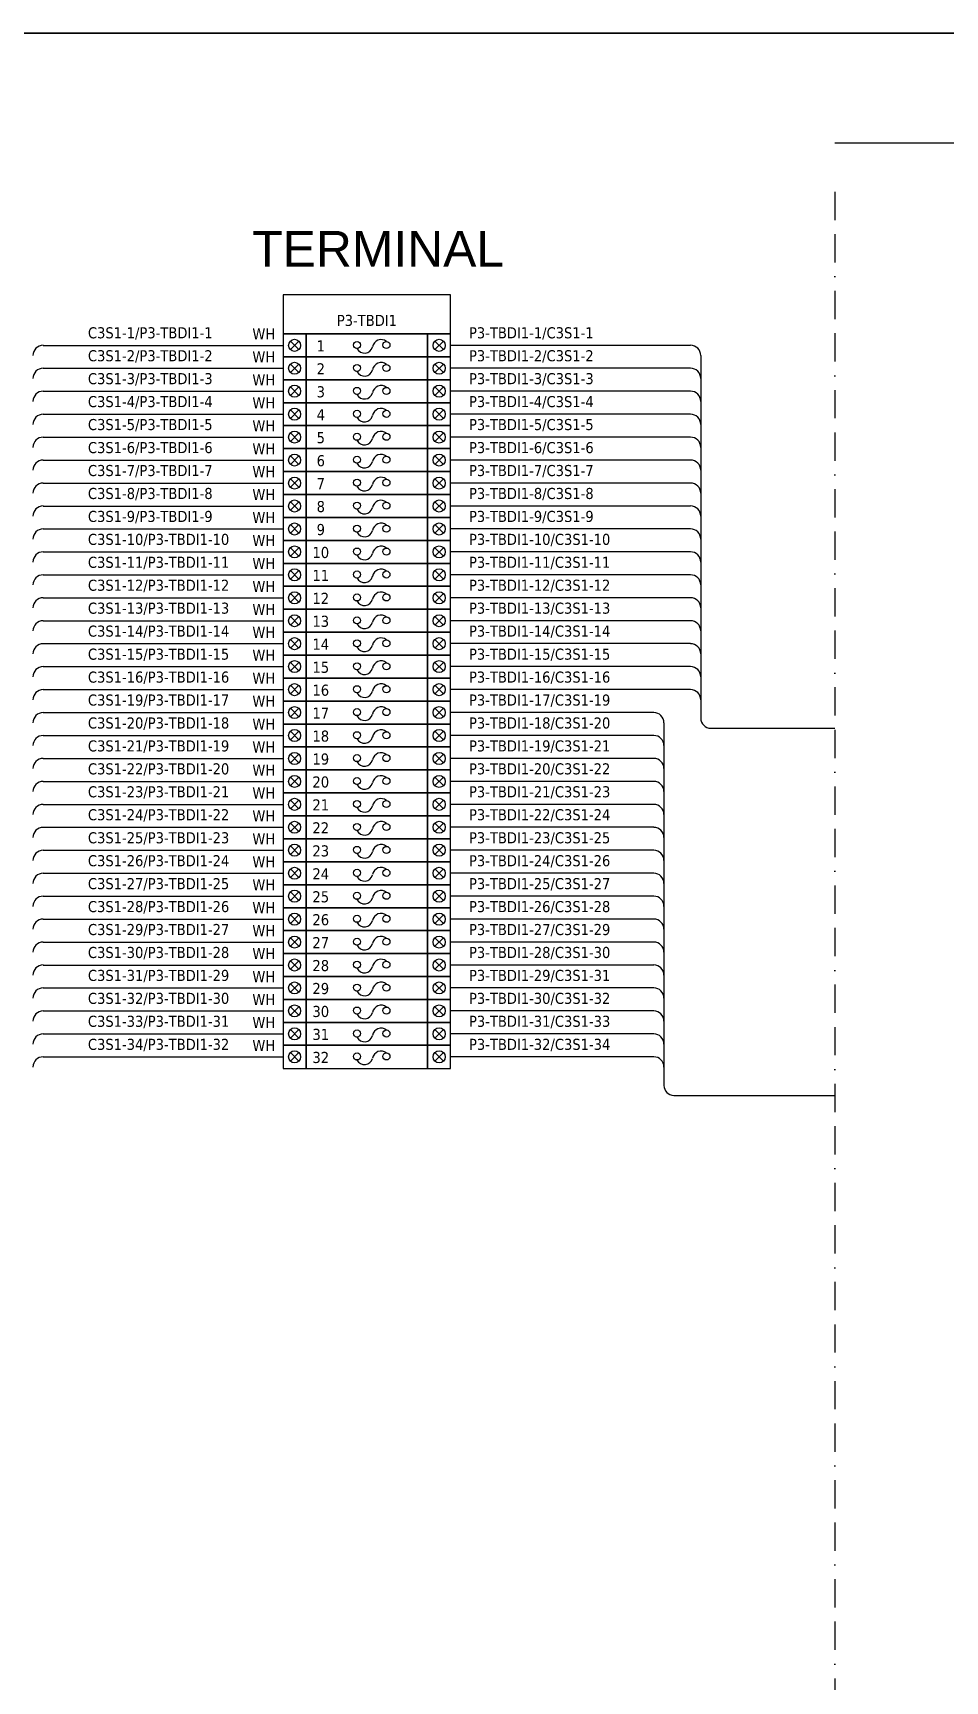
# Model space of a CAD drawing. Header units: millimetres. Extents: x 0 to 62600, y 0 to 14837.
# Drawn here: x 5592 to 6410, y 7233 to 8713 of the extents above; entities that cross this region are included whole.
import ezdxf
from ezdxf.enums import TextEntityAlignment as Align

# ---------------------------------------------------------------- set-up
doc = ezdxf.new("R2010")
doc.units = ezdxf.units.MM
doc.linetypes.add('BORDERX2', pattern=[88.9, 25.4, -12.7, 25.4, -12.7, 0, -12.7])
doc.layers.add('HELPPOINT', color=7, linetype='Continuous')
doc.layers.add('x01001-FrameArea', color=2, linetype='BORDERX2')
doc.layers.add('IE-WIRE', color=7, linetype='Continuous', lineweight=25)
doc.layers.add('power', color=7, linetype='Continuous', lineweight=25)
doc.styles.get("Standard").update_dxf_attribs({"font": 'arial.ttf'})
doc.styles.add('Tahoma', font='')
doc.styles.get('Tahoma').set_extended_font_data('Tahoma')

msp = doc.modelspace()

# ---------------------------------------------------------------- linework, layer by layer
msp.add_line((6311.5, 8614.1), (7088.2, 8614.1))
at = {"color": 1, "ltscale": 25.4}
for p, q in [((5830.5, 8436), (5822.9, 8428.3)), ((5822.9, 8436), (5830.5, 8428.3)), ((5952.6, 8436), (5960.3, 8428.3)), ((5960.3, 8436), (5952.6, 8428.3)), ((5830.5, 8415.3), (5822.9, 8407.7)), ((5822.9, 8415.3), (5830.5, 8407.7)), ((5952.6, 8415.3), (5960.3, 8407.7)), ((5960.3, 8415.3), (5952.6, 8407.7)), ((5830.5, 8394.7), (5822.9, 8387.1)), ((5822.9, 8394.7), (5830.5, 8387.1)), ((5952.6, 8394.7), (5960.3, 8387.1)), ((5960.3, 8394.7), (5952.6, 8387.1)), ((5830.5, 8374.1), (5822.9, 8366.4)), ((5822.9, 8374.1), (5830.5, 8366.4)), ((5952.6, 8374.1), (5960.3, 8366.4)), ((5960.3, 8374.1), (5952.6, 8366.4)), ((5830.5, 8353.5), (5822.9, 8345.8)), ((5822.9, 8353.5), (5830.5, 8345.8)), ((5952.6, 8353.5), (5960.3, 8345.8)), ((5960.3, 8353.5), (5952.6, 8345.8)), ((5830.5, 8332.9), (5822.9, 8325.2)), ((5822.9, 8332.9), (5830.5, 8325.2)), ((5952.6, 8332.9), (5960.3, 8325.2)), ((5960.3, 8332.9), (5952.6, 8325.2)), ((5830.5, 8312.3), (5822.9, 8304.6)), ((5822.9, 8312.3), (5830.5, 8304.6)), ((5952.6, 8312.3), (5960.3, 8304.6)), ((5960.3, 8312.3), (5952.6, 8304.6)), ((5830.5, 8291.7), (5822.9, 8284)), ((5822.9, 8291.7), (5830.5, 8284)), ((5952.6, 8291.7), (5960.3, 8284)), ((5960.3, 8291.7), (5952.6, 8284)), ((5830.5, 8271.1), (5822.9, 8263.4)), ((5822.9, 8271.1), (5830.5, 8263.4)), ((5952.6, 8271.1), (5960.3, 8263.4)), ((5960.3, 8271.1), (5952.6, 8263.4)), ((5830.5, 8250.4), (5822.9, 8242.8)), ((5822.9, 8250.4), (5830.5, 8242.8)), ((5952.6, 8250.4), (5960.3, 8242.8)), ((5960.3, 8250.4), (5952.6, 8242.8)), ((5830.5, 8229.8), (5822.9, 8222.2)), ((5822.9, 8229.8), (5830.5, 8222.2)), ((5952.6, 8229.8), (5960.3, 8222.2)), ((5960.3, 8229.8), (5952.6, 8222.2)), ((5830.5, 8209.2), (5822.9, 8201.6)), ((5822.9, 8209.2), (5830.5, 8201.6)), ((5952.6, 8209.2), (5960.3, 8201.6)), ((5960.3, 8209.2), (5952.6, 8201.6)), ((5830.5, 8188.6), (5822.9, 8180.9)), ((5822.9, 8188.6), (5830.5, 8180.9)), ((5952.6, 8188.6), (5960.3, 8180.9)), ((5960.3, 8188.6), (5952.6, 8180.9)), ((5830.5, 8168), (5822.9, 8160.3)), ((5822.9, 8168), (5830.5, 8160.3)), ((5952.6, 8168), (5960.3, 8160.3)), ((5960.3, 8168), (5952.6, 8160.3)), ((5830.5, 8147.4), (5822.9, 8139.7)), ((5822.9, 8147.4), (5830.5, 8139.7)), ((5952.6, 8147.4), (5960.3, 8139.7)), ((5960.3, 8147.4), (5952.6, 8139.7)), ((5830.5, 8126.8), (5822.9, 8119.1)), ((5822.9, 8126.8), (5830.5, 8119.1)), ((5952.6, 8126.8), (5960.3, 8119.1)), ((5960.3, 8126.8), (5952.6, 8119.1)), ((5830.5, 8106.2), (5822.9, 8098.5)), ((5822.9, 8106.2), (5830.5, 8098.5)), ((5952.6, 8106.2), (5960.3, 8098.5)), ((5960.3, 8106.2), (5952.6, 8098.5)), ((5830.5, 8085.6), (5822.9, 8077.9)), ((5822.9, 8085.6), (5830.5, 8077.9)), ((5952.6, 8085.6), (5960.3, 8077.9)), ((5960.3, 8085.6), (5952.6, 8077.9)), ((5830.5, 8064.9), (5822.9, 8057.3)), ((5822.9, 8064.9), (5830.5, 8057.3)), ((5952.6, 8064.9), (5960.3, 8057.3)), ((5960.3, 8064.9), (5952.6, 8057.3)), ((5830.5, 8044.3), (5822.9, 8036.7)), ((5822.9, 8044.3), (5830.5, 8036.7)), ((5952.6, 8044.3), (5960.3, 8036.7)), ((5960.3, 8044.3), (5952.6, 8036.7)), ((5830.5, 8023.7), (5822.9, 8016)), ((5822.9, 8023.7), (5830.5, 8016)), ((5952.6, 8023.7), (5960.3, 8016)), ((5960.3, 8023.7), (5952.6, 8016)), ((5830.5, 8003.1), (5822.9, 7995.4)), ((5822.9, 8003.1), (5830.5, 7995.4)), ((5952.6, 8003.1), (5960.3, 7995.4)), ((5960.3, 8003.1), (5952.6, 7995.4)), ((5830.5, 7982.5), (5822.9, 7974.8)), ((5822.9, 7982.5), (5830.5, 7974.8)), ((5952.6, 7982.5), (5960.3, 7974.8)), ((5960.3, 7982.5), (5952.6, 7974.8)), ((5830.5, 7961.9), (5822.9, 7954.2)), ((5822.9, 7961.9), (5830.5, 7954.2)), ((5952.6, 7961.9), (5960.3, 7954.2)), ((5960.3, 7961.9), (5952.6, 7954.2)), ((5830.5, 7941.3), (5822.9, 7933.6)), ((5822.9, 7941.3), (5830.5, 7933.6)), ((5952.6, 7941.3), (5960.3, 7933.6)), ((5960.3, 7941.3), (5952.6, 7933.6)), ((5830.5, 7920.7), (5822.9, 7913)), ((5822.9, 7920.7), (5830.5, 7913)), ((5952.6, 7920.7), (5960.3, 7913)), ((5960.3, 7920.7), (5952.6, 7913)), ((5830.5, 7900), (5822.9, 7892.4)), ((5822.9, 7900), (5830.5, 7892.4)), ((5952.6, 7900), (5960.3, 7892.4)), ((5960.3, 7900), (5952.6, 7892.4)), ((5830.5, 7879.4), (5822.9, 7871.8)), ((5822.9, 7879.4), (5830.5, 7871.8)), ((5952.6, 7879.4), (5960.3, 7871.8)), ((5960.3, 7879.4), (5952.6, 7871.8)), ((5830.5, 7858.8), (5822.9, 7851.2)), ((5822.9, 7858.8), (5830.5, 7851.2)), ((5952.6, 7858.8), (5960.3, 7851.2)), ((5960.3, 7858.8), (5952.6, 7851.2)), ((5830.5, 7838.2), (5822.9, 7830.5)), ((5822.9, 7838.2), (5830.5, 7830.5)), ((5952.6, 7838.2), (5960.3, 7830.5)), ((5960.3, 7838.2), (5952.6, 7830.5)), ((5830.5, 7817.6), (5822.9, 7809.9)), ((5822.9, 7817.6), (5830.5, 7809.9)), ((5952.6, 7817.6), (5960.3, 7809.9)), ((5960.3, 7817.6), (5952.6, 7809.9)), ((5830.5, 7797), (5822.9, 7789.3)), ((5822.9, 7797), (5830.5, 7789.3)), ((5952.6, 7797), (5960.3, 7789.3)), ((5960.3, 7797), (5952.6, 7789.3))]:
    msp.add_line(p, q, dxfattribs=at)
at = {"color": 4, "ltscale": 25.4}
msp.add_lwpolyline([(5816.4, 8442.4), (5966.7, 8442.4), (5966.7, 8477.6), (5816.4, 8477.6)], close=True, dxfattribs=at)
at = {"color": 1, "ltscale": 25.4}
for points in [[(5816.4, 8421.8), (5837, 8421.8), (5837, 8442.4), (5816.4, 8442.4)], [(5837, 8421.8), (5946.1, 8421.8), (5946.1, 8442.4), (5837, 8442.4)], [(5946.1, 8421.8), (5966.7, 8421.8), (5966.7, 8442.4), (5946.1, 8442.4)], [(5816.4, 8401.2), (5837, 8401.2), (5837, 8421.8), (5816.4, 8421.8)], [(5837, 8401.2), (5946.1, 8401.2), (5946.1, 8421.8), (5837, 8421.8)], [(5946.1, 8401.2), (5966.7, 8401.2), (5966.7, 8421.8), (5946.1, 8421.8)], [(5816.4, 8380.6), (5837, 8380.6), (5837, 8401.2), (5816.4, 8401.2)], [(5837, 8380.6), (5946.1, 8380.6), (5946.1, 8401.2), (5837, 8401.2)], [(5946.1, 8380.6), (5966.7, 8380.6), (5966.7, 8401.2), (5946.1, 8401.2)], [(5816.4, 8360), (5837, 8360), (5837, 8380.6), (5816.4, 8380.6)], [(5837, 8360), (5946.1, 8360), (5946.1, 8380.6), (5837, 8380.6)], [(5946.1, 8360), (5966.7, 8360), (5966.7, 8380.6), (5946.1, 8380.6)], [(5816.4, 8339.4), (5837, 8339.4), (5837, 8360), (5816.4, 8360)], [(5837, 8339.4), (5946.1, 8339.4), (5946.1, 8360), (5837, 8360)], [(5946.1, 8339.4), (5966.7, 8339.4), (5966.7, 8360), (5946.1, 8360)], [(5816.4, 8318.8), (5837, 8318.8), (5837, 8339.4), (5816.4, 8339.4)], [(5837, 8318.8), (5946.1, 8318.8), (5946.1, 8339.4), (5837, 8339.4)], [(5946.1, 8318.8), (5966.7, 8318.8), (5966.7, 8339.4), (5946.1, 8339.4)], [(5816.4, 8298.1), (5837, 8298.1), (5837, 8318.8), (5816.4, 8318.8)], [(5837, 8298.1), (5946.1, 8298.1), (5946.1, 8318.8), (5837, 8318.8)], [(5946.1, 8298.1), (5966.7, 8298.1), (5966.7, 8318.8), (5946.1, 8318.8)], [(5816.4, 8277.5), (5837, 8277.5), (5837, 8298.1), (5816.4, 8298.1)], [(5837, 8277.5), (5946.1, 8277.5), (5946.1, 8298.1), (5837, 8298.1)], [(5946.1, 8277.5), (5966.7, 8277.5), (5966.7, 8298.1), (5946.1, 8298.1)], [(5816.4, 8256.9), (5837, 8256.9), (5837, 8277.5), (5816.4, 8277.5)], [(5837, 8256.9), (5946.1, 8256.9), (5946.1, 8277.5), (5837, 8277.5)], [(5946.1, 8256.9), (5966.7, 8256.9), (5966.7, 8277.5), (5946.1, 8277.5)], [(5816.4, 8236.3), (5837, 8236.3), (5837, 8256.9), (5816.4, 8256.9)], [(5837, 8236.3), (5946.1, 8236.3), (5946.1, 8256.9), (5837, 8256.9)], [(5946.1, 8236.3), (5966.7, 8236.3), (5966.7, 8256.9), (5946.1, 8256.9)], [(5816.4, 8215.7), (5837, 8215.7), (5837, 8236.3), (5816.4, 8236.3)], [(5837, 8215.7), (5946.1, 8215.7), (5946.1, 8236.3), (5837, 8236.3)], [(5946.1, 8215.7), (5966.7, 8215.7), (5966.7, 8236.3), (5946.1, 8236.3)], [(5816.4, 8195.1), (5837, 8195.1), (5837, 8215.7), (5816.4, 8215.7)], [(5837, 8195.1), (5946.1, 8195.1), (5946.1, 8215.7), (5837, 8215.7)], [(5946.1, 8195.1), (5966.7, 8195.1), (5966.7, 8215.7), (5946.1, 8215.7)], [(5816.4, 8174.5), (5837, 8174.5), (5837, 8195.1), (5816.4, 8195.1)], [(5837, 8174.5), (5946.1, 8174.5), (5946.1, 8195.1), (5837, 8195.1)], [(5946.1, 8174.5), (5966.7, 8174.5), (5966.7, 8195.1), (5946.1, 8195.1)], [(5816.4, 8153.9), (5837, 8153.9), (5837, 8174.5), (5816.4, 8174.5)], [(5837, 8153.9), (5946.1, 8153.9), (5946.1, 8174.5), (5837, 8174.5)], [(5946.1, 8153.9), (5966.7, 8153.9), (5966.7, 8174.5), (5946.1, 8174.5)], [(5816.4, 8133.2), (5837, 8133.2), (5837, 8153.9), (5816.4, 8153.9)], [(5837, 8133.2), (5946.1, 8133.2), (5946.1, 8153.9), (5837, 8153.9)], [(5946.1, 8133.2), (5966.7, 8133.2), (5966.7, 8153.9), (5946.1, 8153.9)], [(5816.4, 8112.6), (5837, 8112.6), (5837, 8133.2), (5816.4, 8133.2)], [(5837, 8112.6), (5946.1, 8112.6), (5946.1, 8133.2), (5837, 8133.2)], [(5946.1, 8112.6), (5966.7, 8112.6), (5966.7, 8133.2), (5946.1, 8133.2)], [(5816.4, 8092), (5837, 8092), (5837, 8112.6), (5816.4, 8112.6)], [(5837, 8092), (5946.1, 8092), (5946.1, 8112.6), (5837, 8112.6)], [(5946.1, 8092), (5966.7, 8092), (5966.7, 8112.6), (5946.1, 8112.6)], [(5816.4, 8071.4), (5837, 8071.4), (5837, 8092), (5816.4, 8092)], [(5837, 8071.4), (5946.1, 8071.4), (5946.1, 8092), (5837, 8092)], [(5946.1, 8071.4), (5966.7, 8071.4), (5966.7, 8092), (5946.1, 8092)], [(5816.4, 8050.8), (5837, 8050.8), (5837, 8071.4), (5816.4, 8071.4)], [(5837, 8050.8), (5946.1, 8050.8), (5946.1, 8071.4), (5837, 8071.4)], [(5946.1, 8050.8), (5966.7, 8050.8), (5966.7, 8071.4), (5946.1, 8071.4)], [(5816.4, 8030.2), (5837, 8030.2), (5837, 8050.8), (5816.4, 8050.8)], [(5837, 8030.2), (5946.1, 8030.2), (5946.1, 8050.8), (5837, 8050.8)], [(5946.1, 8030.2), (5966.7, 8030.2), (5966.7, 8050.8), (5946.1, 8050.8)], [(5816.4, 8009.6), (5837, 8009.6), (5837, 8030.2), (5816.4, 8030.2)], [(5837, 8009.6), (5946.1, 8009.6), (5946.1, 8030.2), (5837, 8030.2)], [(5946.1, 8009.6), (5966.7, 8009.6), (5966.7, 8030.2), (5946.1, 8030.2)], [(5816.4, 7989), (5837, 7989), (5837, 8009.6), (5816.4, 8009.6)], [(5837, 7989), (5946.1, 7989), (5946.1, 8009.6), (5837, 8009.6)], [(5946.1, 7989), (5966.7, 7989), (5966.7, 8009.6), (5946.1, 8009.6)], [(5816.4, 7968.4), (5837, 7968.4), (5837, 7989), (5816.4, 7989)], [(5837, 7968.4), (5946.1, 7968.4), (5946.1, 7989), (5837, 7989)], [(5946.1, 7968.4), (5966.7, 7968.4), (5966.7, 7989), (5946.1, 7989)], [(5816.4, 7947.7), (5837, 7947.7), (5837, 7968.4), (5816.4, 7968.4)], [(5837, 7947.7), (5946.1, 7947.7), (5946.1, 7968.4), (5837, 7968.4)], [(5946.1, 7947.7), (5966.7, 7947.7), (5966.7, 7968.4), (5946.1, 7968.4)], [(5816.4, 7927.1), (5837, 7927.1), (5837, 7947.7), (5816.4, 7947.7)], [(5837, 7927.1), (5946.1, 7927.1), (5946.1, 7947.7), (5837, 7947.7)], [(5946.1, 7927.1), (5966.7, 7927.1), (5966.7, 7947.7), (5946.1, 7947.7)], [(5816.4, 7906.5), (5837, 7906.5), (5837, 7927.1), (5816.4, 7927.1)], [(5837, 7906.5), (5946.1, 7906.5), (5946.1, 7927.1), (5837, 7927.1)], [(5946.1, 7906.5), (5966.7, 7906.5), (5966.7, 7927.1), (5946.1, 7927.1)], [(5816.4, 7885.9), (5837, 7885.9), (5837, 7906.5), (5816.4, 7906.5)], [(5837, 7885.9), (5946.1, 7885.9), (5946.1, 7906.5), (5837, 7906.5)], [(5946.1, 7885.9), (5966.7, 7885.9), (5966.7, 7906.5), (5946.1, 7906.5)], [(5816.4, 7865.3), (5837, 7865.3), (5837, 7885.9), (5816.4, 7885.9)], [(5837, 7865.3), (5946.1, 7865.3), (5946.1, 7885.9), (5837, 7885.9)], [(5946.1, 7865.3), (5966.7, 7865.3), (5966.7, 7885.9), (5946.1, 7885.9)], [(5816.4, 7844.7), (5837, 7844.7), (5837, 7865.3), (5816.4, 7865.3)], [(5837, 7844.7), (5946.1, 7844.7), (5946.1, 7865.3), (5837, 7865.3)], [(5946.1, 7844.7), (5966.7, 7844.7), (5966.7, 7865.3), (5946.1, 7865.3)], [(5816.4, 7824.1), (5837, 7824.1), (5837, 7844.7), (5816.4, 7844.7)], [(5837, 7824.1), (5946.1, 7824.1), (5946.1, 7844.7), (5837, 7844.7)], [(5946.1, 7824.1), (5966.7, 7824.1), (5966.7, 7844.7), (5946.1, 7844.7)], [(5816.4, 7803.5), (5837, 7803.5), (5837, 7824.1), (5816.4, 7824.1)], [(5837, 7803.5), (5946.1, 7803.5), (5946.1, 7824.1), (5837, 7824.1)], [(5946.1, 7803.5), (5966.7, 7803.5), (5966.7, 7824.1), (5946.1, 7824.1)], [(5816.4, 7782.8), (5837, 7782.8), (5837, 7803.5), (5816.4, 7803.5)], [(5837, 7782.8), (5946.1, 7782.8), (5946.1, 7803.5), (5837, 7803.5)], [(5946.1, 7782.8), (5966.7, 7782.8), (5966.7, 7803.5), (5946.1, 7803.5)]]:
    msp.add_lwpolyline(points, close=True, dxfattribs=at)
for centre in [(5826.7, 8432.1), (5956.4, 8432.1), (5826.7, 8411.5), (5956.4, 8411.5), (5826.7, 8390.9), (5956.4, 8390.9), (5826.7, 8370.3), (5956.4, 8370.3), (5826.7, 8349.7), (5956.4, 8349.7), (5826.7, 8329.1), (5956.4, 8329.1), (5826.7, 8308.4), (5956.4, 8308.4), (5826.7, 8287.8), (5956.4, 8287.8), (5826.7, 8267.2), (5956.4, 8267.2), (5826.7, 8246.6), (5956.4, 8246.6), (5826.7, 8226), (5956.4, 8226), (5826.7, 8205.4), (5956.4, 8205.4), (5826.7, 8184.8), (5956.4, 8184.8), (5826.7, 8164.2), (5956.4, 8164.2), (5826.7, 8143.6), (5956.4, 8143.6), (5826.7, 8122.9), (5956.4, 8122.9), (5826.7, 8102.3), (5956.4, 8102.3), (5826.7, 8081.7), (5956.4, 8081.7), (5826.7, 8061.1), (5956.4, 8061.1), (5826.7, 8040.5), (5956.4, 8040.5), (5826.7, 8019.9), (5956.4, 8019.9), (5826.7, 7999.3), (5956.4, 7999.3), (5826.7, 7978.7), (5956.4, 7978.7), (5826.7, 7958), (5956.4, 7958), (5826.7, 7937.4), (5956.4, 7937.4), (5826.7, 7916.8), (5956.4, 7916.8), (5826.7, 7896.2), (5956.4, 7896.2), (5826.7, 7875.6), (5956.4, 7875.6), (5826.7, 7855), (5956.4, 7855), (5826.7, 7834.4), (5956.4, 7834.4), (5826.7, 7813.8), (5956.4, 7813.8), (5826.7, 7793.2), (5956.4, 7793.2)]:
    msp.add_circle(centre, 5.42, dxfattribs=at)
at = {"layer": 'HELPPOINT', "color": 4, "lineweight": 35}
msp.add_line((4193.3, 8712.6), (8086.6, 8712.6), dxfattribs=at)
msp.add_line((4193.3, 8712.6), (8086.6, 8712.6), dxfattribs=at)
at = {"layer": 'IE-WIRE', "color": 4, "ltscale": 25.4}
for p, q in [((5601, 8432.1), (5816.4, 8432.1)), ((6182.1, 8432.1), (5966.7, 8432.1)), ((6191.2, 8423), (6191.2, 8097.2)), ((5601, 8411.5), (5816.4, 8411.5)), ((6182.1, 8411.5), (5966.7, 8411.5)), ((5601, 8390.9), (5816.4, 8390.9)), ((6182.1, 8390.9), (5966.7, 8390.9)), ((5601, 8370.3), (5816.4, 8370.3)), ((6182.1, 8370.3), (5966.7, 8370.3)), ((5601, 8349.7), (5816.4, 8349.7)), ((6182.1, 8349.7), (5966.7, 8349.7)), ((5601, 8329.1), (5816.4, 8329.1)), ((6182.1, 8329.1), (5966.7, 8329.1)), ((5601, 8308.4), (5816.4, 8308.4)), ((6182.1, 8308.4), (5966.7, 8308.4)), ((5601, 8287.8), (5816.4, 8287.8)), ((6182.1, 8287.8), (5966.7, 8287.8)), ((5601, 8267.2), (5816.4, 8267.2)), ((6182.1, 8267.2), (5966.7, 8267.2)), ((5601, 8246.6), (5816.4, 8246.6)), ((6182.1, 8246.6), (5966.7, 8246.6)), ((5601, 8226), (5816.4, 8226)), ((6182.1, 8226), (5966.7, 8226)), ((5601, 8205.4), (5816.4, 8205.4)), ((6182.1, 8205.4), (5966.7, 8205.4)), ((5601, 8184.8), (5816.4, 8184.8)), ((6182.1, 8184.8), (5966.7, 8184.8)), ((5601, 8164.2), (5816.4, 8164.2)), ((6182.1, 8164.2), (5966.7, 8164.2)), ((5601, 8143.6), (5816.4, 8143.6)), ((6182.1, 8143.6), (5966.7, 8143.6)), ((5601, 8122.9), (5816.4, 8122.9)), ((6182.1, 8122.9), (5966.7, 8122.9)), ((5601, 8102.3), (5816.4, 8102.3)), ((6149, 8102.3), (5966.7, 8102.3)), ((5601, 8081.7), (5816.4, 8081.7)), ((6149, 8081.7), (5966.7, 8081.7)), ((6158.1, 8093.2), (6158.1, 7767.5)), ((5601, 8061.1), (5816.4, 8061.1)), ((6149, 8061.1), (5966.7, 8061.1)), ((5601, 8040.5), (5816.4, 8040.5)), ((6149, 8040.5), (5966.7, 8040.5)), ((5601, 8019.9), (5816.4, 8019.9)), ((6149, 8019.9), (5966.7, 8019.9)), ((5601, 7999.3), (5816.4, 7999.3)), ((6149, 7999.3), (5966.7, 7999.3)), ((5601, 7978.7), (5816.4, 7978.7)), ((6149, 7978.7), (5966.7, 7978.7)), ((5601, 7958), (5816.4, 7958)), ((6149, 7958), (5966.7, 7958)), ((5601, 7937.4), (5816.4, 7937.4)), ((6149, 7937.4), (5966.7, 7937.4)), ((5601, 7916.8), (5816.4, 7916.8)), ((6149, 7916.8), (5966.7, 7916.8)), ((5601, 7896.2), (5816.4, 7896.2)), ((6149, 7896.2), (5966.7, 7896.2)), ((5601, 7875.6), (5816.4, 7875.6)), ((6149, 7875.6), (5966.7, 7875.6)), ((5601, 7855), (5816.4, 7855)), ((6149, 7855), (5966.7, 7855)), ((5601, 7834.4), (5816.4, 7834.4)), ((6149, 7834.4), (5966.7, 7834.4)), ((5601, 7813.8), (5816.4, 7813.8)), ((6149, 7813.8), (5966.7, 7813.8)), ((5601, 7793.2), (5816.4, 7793.2)), ((6149, 7793.2), (5966.7, 7793.2))]:
    msp.add_line(p, q, dxfattribs=at)
at = {"layer": 'IE-WIRE', "color": 4}
for p, q in [((6200.2, 8088.3), (6311.5, 8088.3)), ((6167.1, 7758.5), (6311.5, 7758.5))]:
    msp.add_line(p, q, dxfattribs=at)
at = {"layer": 'IE-WIRE', "color": 4, "ltscale": 25.4}
for centre, start, end in [((5601, 8423), 90, 180), ((6182.1, 8423), 0, 90), ((5601, 8402.4), 90, 180), ((6182.1, 8402.4), 0, 90), ((5601, 8381.8), 90, 180), ((6182.1, 8381.8), 0, 90), ((5601, 8361.1), 90, 180), ((6182.1, 8361.1), 0, 90), ((5601, 8340.5), 90, 180), ((6182.1, 8340.5), 0, 90), ((5601, 8319.9), 90, 180), ((6182.1, 8319.9), 0, 90), ((5601, 8299.3), 90, 180), ((6182.1, 8299.3), 0, 90), ((5601, 8278.7), 90, 180), ((6182.1, 8278.7), 0, 90), ((5601, 8258.1), 90, 180), ((6182.1, 8258.1), 0, 90), ((5601, 8237.5), 90, 180), ((6182.1, 8237.5), 0, 90), ((5601, 8216.9), 90, 180), ((6182.1, 8216.9), 0, 90), ((5601, 8196.3), 90, 180), ((6182.1, 8196.3), 0, 90), ((5601, 8175.6), 90, 180), ((6182.1, 8175.6), 0, 90), ((5601, 8155), 90, 180), ((6182.1, 8155), 0, 90), ((5601, 8134.4), 90, 180), ((6182.1, 8134.4), 0, 90), ((5601, 8113.8), 90, 180), ((6182.1, 8113.8), 0, 90), ((5601, 8093.2), 90, 180), ((6149, 8093.2), 0, 90), ((5601, 8072.6), 90, 180), ((6149, 8072.6), 0, 90), ((5601, 8052), 90, 180), ((6149, 8052), 0, 90), ((5601, 8031.4), 90, 180), ((6149, 8031.4), 0, 90), ((5601, 8010.7), 90, 180), ((6149, 8010.7), 0, 90), ((5601, 7990.1), 90, 180), ((6149, 7990.1), 0, 90), ((5601, 7969.5), 90, 180), ((6149, 7969.5), 0, 90), ((5601, 7948.9), 90, 180), ((6149, 7948.9), 0, 90), ((5601, 7928.3), 90, 180), ((6149, 7928.3), 0, 90), ((5601, 7907.7), 90, 180), ((6149, 7907.7), 0, 90), ((5601, 7887.1), 90, 180), ((6149, 7887.1), 0, 90), ((5601, 7866.5), 90, 180), ((6149, 7866.5), 0, 90), ((5601, 7845.9), 90, 180), ((6149, 7845.9), 0, 90), ((5601, 7825.2), 90, 180), ((6149, 7825.2), 0, 90), ((5601, 7804.6), 90, 180), ((6149, 7804.6), 0, 90), ((5601, 7784), 90, 180), ((6149, 7784), 0, 90)]:
    msp.add_arc(centre, 9.14, start, end, dxfattribs=at)
at = {"layer": 'IE-WIRE', "color": 4}
for centre in [(6200.2, 8097.2), (6167.1, 7767.5)]:
    msp.add_arc(centre, 8.96, 180, 270, dxfattribs=at)
at = {"layer": 'power', "color": 1, "ltscale": 25.4}
for centre in [(5882.7, 8432.4), (5909.1, 8432.4), (5882.7, 8411.8), (5909.1, 8411.8), (5882.7, 8391.2), (5909.1, 8391.2), (5882.7, 8370.6), (5909.1, 8370.6), (5882.7, 8350), (5909.1, 8350), (5882.7, 8329.4), (5909.1, 8329.4), (5882.7, 8308.8), (5909.1, 8308.8), (5882.7, 8288.2), (5909.1, 8288.2), (5882.7, 8267.5), (5909.1, 8267.5), (5882.7, 8246.9), (5909.1, 8246.9), (5882.7, 8226.3), (5909.1, 8226.3), (5882.7, 8205.7), (5909.1, 8205.7), (5882.7, 8185.1), (5909.1, 8185.1), (5882.7, 8164.5), (5909.1, 8164.5), (5882.7, 8143.9), (5909.1, 8143.9), (5882.7, 8123.3), (5909.1, 8123.3), (5882.7, 8102.7), (5909.1, 8102.7), (5882.7, 8082), (5909.1, 8082), (5882.7, 8061.4), (5909.1, 8061.4), (5882.7, 8040.8), (5909.1, 8040.8), (5882.7, 8020.2), (5909.1, 8020.2), (5882.7, 7999.6), (5909.1, 7999.6), (5882.7, 7979), (5909.1, 7979), (5882.7, 7958.4), (5909.1, 7958.4), (5882.7, 7937.8), (5909.1, 7937.8), (5882.7, 7917.1), (5909.1, 7917.1), (5882.7, 7896.5), (5909.1, 7896.5), (5882.7, 7875.9), (5909.1, 7875.9), (5882.7, 7855.3), (5909.1, 7855.3), (5882.7, 7834.7), (5909.1, 7834.7), (5882.7, 7814.1), (5909.1, 7814.1), (5882.7, 7793.5), (5909.1, 7793.5)]:
    msp.add_circle(centre, 3.16, dxfattribs=at)
for centre, radius, start, end in [((5904.3, 8429.6), 7.66, 51.1309, 171.3254), ((5889.4, 8432.6), 7.52, 206.1634, 346.0383), ((5889.4, 8412), 7.52, 206.1634, 346.0383), ((5904.3, 8409), 7.66, 51.1309, 171.3254), ((5904.3, 8388.4), 7.66, 51.1309, 171.3254), ((5889.4, 8391.4), 7.52, 206.1634, 346.0383), ((5889.4, 8370.8), 7.52, 206.1634, 346.0383), ((5904.3, 8367.8), 7.66, 51.1309, 171.3254), ((5889.4, 8350.2), 7.52, 206.1634, 346.0383), ((5904.3, 8347.2), 7.66, 51.1309, 171.3254), ((5904.3, 8326.6), 7.66, 51.1309, 171.3254), ((5889.4, 8329.5), 7.52, 206.1634, 346.0383), ((5889.4, 8308.9), 7.52, 206.1634, 346.0383), ((5904.3, 8306), 7.66, 51.1309, 171.3254), ((5904.3, 8285.3), 7.66, 51.1309, 171.3254), ((5889.4, 8288.3), 7.52, 206.1634, 346.0383), ((5889.4, 8267.7), 7.52, 206.1634, 346.0383), ((5904.3, 8264.7), 7.66, 51.1309, 171.3254), ((5889.4, 8247.1), 7.52, 206.1634, 346.0383), ((5904.3, 8244.1), 7.66, 51.1309, 171.3254), ((5904.3, 8223.5), 7.66, 51.1309, 171.3254), ((5889.4, 8226.5), 7.52, 206.1634, 346.0383), ((5889.4, 8205.9), 7.52, 206.1634, 346.0383), ((5904.3, 8202.9), 7.66, 51.1309, 171.3254), ((5904.3, 8182.3), 7.66, 51.1309, 171.3254), ((5889.4, 8185.3), 7.52, 206.1634, 346.0383), ((5889.4, 8164.6), 7.52, 206.1634, 346.0383), ((5904.3, 8161.7), 7.66, 51.1309, 171.3254), ((5889.4, 8144), 7.52, 206.1634, 346.0383), ((5904.3, 8141.1), 7.66, 51.1309, 171.3254), ((5904.3, 8120.5), 7.66, 51.1309, 171.3254), ((5889.4, 8123.4), 7.52, 206.1634, 346.0383), ((5889.4, 8102.8), 7.52, 206.1634, 346.0383), ((5904.3, 8099.8), 7.66, 51.1309, 171.3254), ((5904.3, 8079.2), 7.66, 51.1309, 171.3254), ((5889.4, 8082.2), 7.52, 206.1634, 346.0383), ((5889.4, 8061.6), 7.52, 206.1634, 346.0383), ((5904.3, 8058.6), 7.66, 51.1309, 171.3254), ((5889.4, 8041), 7.52, 206.1634, 346.0383), ((5904.3, 8038), 7.66, 51.1309, 171.3254), ((5904.3, 8017.4), 7.66, 51.1309, 171.3254), ((5889.4, 8020.4), 7.52, 206.1634, 346.0383), ((5889.4, 7999.8), 7.52, 206.1634, 346.0383), ((5904.3, 7996.8), 7.66, 51.1309, 171.3254), ((5904.3, 7976.2), 7.66, 51.1309, 171.3254), ((5889.4, 7979.1), 7.52, 206.1634, 346.0383), ((5904.3, 7955.6), 7.66, 51.1309, 171.3254), ((5889.4, 7958.5), 7.52, 206.1634, 346.0383), ((5889.4, 7937.9), 7.52, 206.1634, 346.0383), ((5904.3, 7934.9), 7.66, 51.1309, 171.3254), ((5904.3, 7914.3), 7.66, 51.1309, 171.3254), ((5889.4, 7917.3), 7.52, 206.1634, 346.0383), ((5889.4, 7896.7), 7.52, 206.1634, 346.0383), ((5904.3, 7893.7), 7.66, 51.1309, 171.3254), ((5889.4, 7876.1), 7.52, 206.1634, 346.0383), ((5904.3, 7873.1), 7.66, 51.1309, 171.3254), ((5904.3, 7852.5), 7.66, 51.1309, 171.3254), ((5889.4, 7855.5), 7.52, 206.1634, 346.0383), ((5889.4, 7834.9), 7.52, 206.1634, 346.0383), ((5904.3, 7831.9), 7.66, 51.1309, 171.3254), ((5904.3, 7811.3), 7.66, 51.1309, 171.3254), ((5889.4, 7814.2), 7.52, 206.1634, 346.0383), ((5889.4, 7793.6), 7.52, 206.1634, 346.0383), ((5904.3, 7790.7), 7.66, 51.1309, 171.3254)]:
    msp.add_arc(centre, radius, start, end, dxfattribs=at)
at = {"layer": 'x01001-FrameArea'}
msp.add_line((6311.5, 8570), (6311.5, 6483.4), dxfattribs=at)

# ---------------------------------------------------------------- texts
at = {"color": 2}
msp.add_text('TERMINAL', height=32, dxfattribs=at).set_placement((5788.7, 8502.8))
at = {"color": 4, "style": 'Tahoma'}
msp.add_text('P3-TBDI1', height=9.95, dxfattribs=at).set_placement((5891.6, 8454.5), align=Align.MIDDLE_CENTER)
for s, height, p in [('C3S1-1/P3-TBDI1-1', 9.949, (5641.2, 8438.4)), ('WH', 9.95, (5788.8, 8437.4)), ('P3-TBDI1-1/C3S1-1', 9.949, (5983.2, 8438.4)), ('C3S1-2/P3-TBDI1-2', 9.949, (5641.2, 8417.8)), ('WH', 9.95, (5788.8, 8416.8)), ('P3-TBDI1-2/C3S1-2', 9.949, (5983.2, 8417.8)), ('C3S1-3/P3-TBDI1-3', 9.949, (5641.2, 8397.2)), ('P3-TBDI1-3/C3S1-3', 9.949, (5983.2, 8397.2)), ('WH', 9.95, (5788.8, 8396.1)), ('C3S1-4/P3-TBDI1-4', 9.949, (5641.2, 8376.6)), ('WH', 9.95, (5788.8, 8375.5)), ('P3-TBDI1-4/C3S1-4', 9.949, (5983.2, 8376.6)), ('C3S1-5/P3-TBDI1-5', 9.949, (5641.2, 8356)), ('WH', 9.95, (5788.8, 8354.9)), ('P3-TBDI1-5/C3S1-5', 9.949, (5983.2, 8356)), ('C3S1-6/P3-TBDI1-6', 9.949, (5641.2, 8335.3)), ('WH', 9.95, (5788.8, 8334.3)), ('P3-TBDI1-6/C3S1-6', 9.949, (5983.2, 8335.3)), ('C3S1-7/P3-TBDI1-7', 9.949, (5641.2, 8314.7)), ('WH', 9.95, (5788.8, 8313.7)), ('P3-TBDI1-7/C3S1-7', 9.949, (5983.2, 8314.7)), ('C3S1-8/P3-TBDI1-8', 9.949, (5641.2, 8294.1)), ('P3-TBDI1-8/C3S1-8', 9.949, (5983.2, 8294.1)), ('WH', 9.95, (5788.8, 8293.1)), ('C3S1-9/P3-TBDI1-9', 9.949, (5641.2, 8273.5)), ('WH', 9.95, (5788.8, 8272.5)), ('P3-TBDI1-9/C3S1-9', 9.949, (5983.2, 8273.5)), ('C3S1-10/P3-TBDI1-10', 9.949, (5641.2, 8252.9)), ('WH', 9.95, (5788.8, 8251.9)), ('P3-TBDI1-10/C3S1-10', 9.949, (5983.2, 8252.9)), ('C3S1-11/P3-TBDI1-11', 9.949, (5641.2, 8232.3)), ('WH', 9.95, (5788.8, 8231.3)), ('P3-TBDI1-11/C3S1-11', 9.949, (5983.2, 8232.3)), ('C3S1-12/P3-TBDI1-12', 9.949, (5641.2, 8211.7)), ('WH', 9.95, (5788.8, 8210.6)), ('P3-TBDI1-12/C3S1-12', 9.949, (5983.2, 8211.7)), ('C3S1-13/P3-TBDI1-13', 9.949, (5641.2, 8191.1)), ('WH', 9.95, (5788.8, 8190)), ('P3-TBDI1-13/C3S1-13', 9.949, (5983.2, 8191.1)), ('C3S1-14/P3-TBDI1-14', 9.949, (5641.2, 8170.5)), ('WH', 9.95, (5788.8, 8169.4)), ('P3-TBDI1-14/C3S1-14', 9.949, (5983.2, 8170.5)), ('C3S1-15/P3-TBDI1-15', 9.949, (5641.2, 8149.8)), ('WH', 9.95, (5788.8, 8148.8)), ('P3-TBDI1-15/C3S1-15', 9.949, (5983.2, 8149.8)), ('C3S1-16/P3-TBDI1-16', 9.949, (5641.2, 8129.2)), ('WH', 9.95, (5788.8, 8128.2)), ('P3-TBDI1-16/C3S1-16', 9.949, (5983.2, 8129.2)), ('C3S1-19/P3-TBDI1-17', 9.949, (5641.2, 8108.6)), ('WH', 9.95, (5788.8, 8107.6)), ('P3-TBDI1-17/C3S1-19', 9.949, (5983.2, 8108.6)), ('C3S1-20/P3-TBDI1-18', 9.949, (5641.2, 8088)), ('WH', 9.95, (5788.8, 8087)), ('P3-TBDI1-18/C3S1-20', 9.949, (5983.2, 8088)), ('C3S1-21/P3-TBDI1-19', 9.949, (5641.2, 8067.4)), ('WH', 9.95, (5788.8, 8066.4)), ('P3-TBDI1-19/C3S1-21', 9.949, (5983.2, 8067.4)), ('C3S1-22/P3-TBDI1-20', 9.949, (5641.2, 8046.8)), ('WH', 9.95, (5788.8, 8045.7)), ('P3-TBDI1-20/C3S1-22', 9.949, (5983.2, 8046.8)), ('C3S1-23/P3-TBDI1-21', 9.949, (5641.2, 8026.2)), ('WH', 9.95, (5788.8, 8025.1)), ('P3-TBDI1-21/C3S1-23', 9.949, (5983.2, 8026.2)), ('C3S1-24/P3-TBDI1-22', 9.949, (5641.2, 8005.6)), ('WH', 9.95, (5788.8, 8004.5)), ('P3-TBDI1-22/C3S1-24', 9.949, (5983.2, 8005.6)), ('C3S1-25/P3-TBDI1-23', 9.949, (5641.2, 7984.9)), ('WH', 9.95, (5788.8, 7983.9)), ('P3-TBDI1-23/C3S1-25', 9.949, (5983.2, 7984.9)), ('C3S1-26/P3-TBDI1-24', 9.949, (5641.2, 7964.3)), ('WH', 9.95, (5788.8, 7963.3)), ('P3-TBDI1-24/C3S1-26', 9.949, (5983.2, 7964.3)), ('C3S1-27/P3-TBDI1-25', 9.949, (5641.2, 7943.7)), ('WH', 9.95, (5788.8, 7942.7)), ('P3-TBDI1-25/C3S1-27', 9.949, (5983.2, 7943.7)), ('C3S1-28/P3-TBDI1-26', 9.949, (5641.2, 7923.1)), ('P3-TBDI1-26/C3S1-28', 9.949, (5983.2, 7923.1)), ('WH', 9.95, (5788.8, 7922.1)), ('C3S1-29/P3-TBDI1-27', 9.949, (5641.2, 7902.5)), ('WH', 9.95, (5788.8, 7901.5)), ('P3-TBDI1-27/C3S1-29', 9.949, (5983.2, 7902.5)), ('C3S1-30/P3-TBDI1-28', 9.949, (5641.2, 7881.9)), ('WH', 9.95, (5788.8, 7880.9)), ('P3-TBDI1-28/C3S1-30', 9.949, (5983.2, 7881.9)), ('C3S1-31/P3-TBDI1-29', 9.949, (5641.2, 7861.3)), ('WH', 9.95, (5788.8, 7860.2)), ('P3-TBDI1-29/C3S1-31', 9.949, (5983.2, 7861.3)), ('C3S1-32/P3-TBDI1-30', 9.949, (5641.2, 7840.7)), ('WH', 9.95, (5788.8, 7839.6)), ('P3-TBDI1-30/C3S1-32', 9.949, (5983.2, 7840.7)), ('C3S1-33/P3-TBDI1-31', 9.949, (5641.2, 7820.1)), ('P3-TBDI1-31/C3S1-33', 9.949, (5983.2, 7820.1)), ('WH', 9.95, (5788.8, 7819)), ('C3S1-34/P3-TBDI1-32', 9.949, (5641.2, 7799.4)), ('WH', 9.95, (5788.8, 7798.4)), ('P3-TBDI1-32/C3S1-34', 9.949, (5983.2, 7799.4))]:
    msp.add_text(s, height=height, dxfattribs=at).set_placement(p)
at = {"layer": 'power', "color": 7, "style": 'Tahoma'}
for s, p in [('1', (5850.2, 8431.6)), ('2', (5850.2, 8411)), ('3', (5850.2, 8390.4)), ('4', (5850.2, 8369.8)), ('5', (5850.2, 8349.2)), ('6', (5850.2, 8328.5)), ('7', (5850.2, 8307.9)), ('8', (5850.2, 8287.3)), ('9', (5850.2, 8266.7)), ('10', (5850.2, 8246.1)), ('11', (5850.2, 8225.5)), ('12', (5850.2, 8204.9)), ('13', (5850.2, 8184.3)), ('14', (5850.2, 8163.7)), ('15', (5850.2, 8143)), ('16', (5850.2, 8122.4)), ('17', (5850.2, 8101.8)), ('18', (5850.2, 8081.2)), ('19', (5850.2, 8060.6)), ('20', (5850.2, 8040)), ('21', (5850.2, 8019.4)), ('22', (5850.2, 7998.8)), ('23', (5850.2, 7978.1)), ('24', (5850.2, 7957.5)), ('25', (5850.2, 7936.9)), ('26', (5850.2, 7916.3)), ('27', (5850.2, 7895.7)), ('28', (5850.2, 7875.1)), ('29', (5850.2, 7854.5)), ('30', (5850.2, 7833.9)), ('31', (5850.2, 7813.3)), ('32', (5850.2, 7792.6))]:
    msp.add_text(s, height=9.97, dxfattribs=at).set_placement(p, align=Align.MIDDLE_CENTER)

doc.saveas('drawing.dxf')
